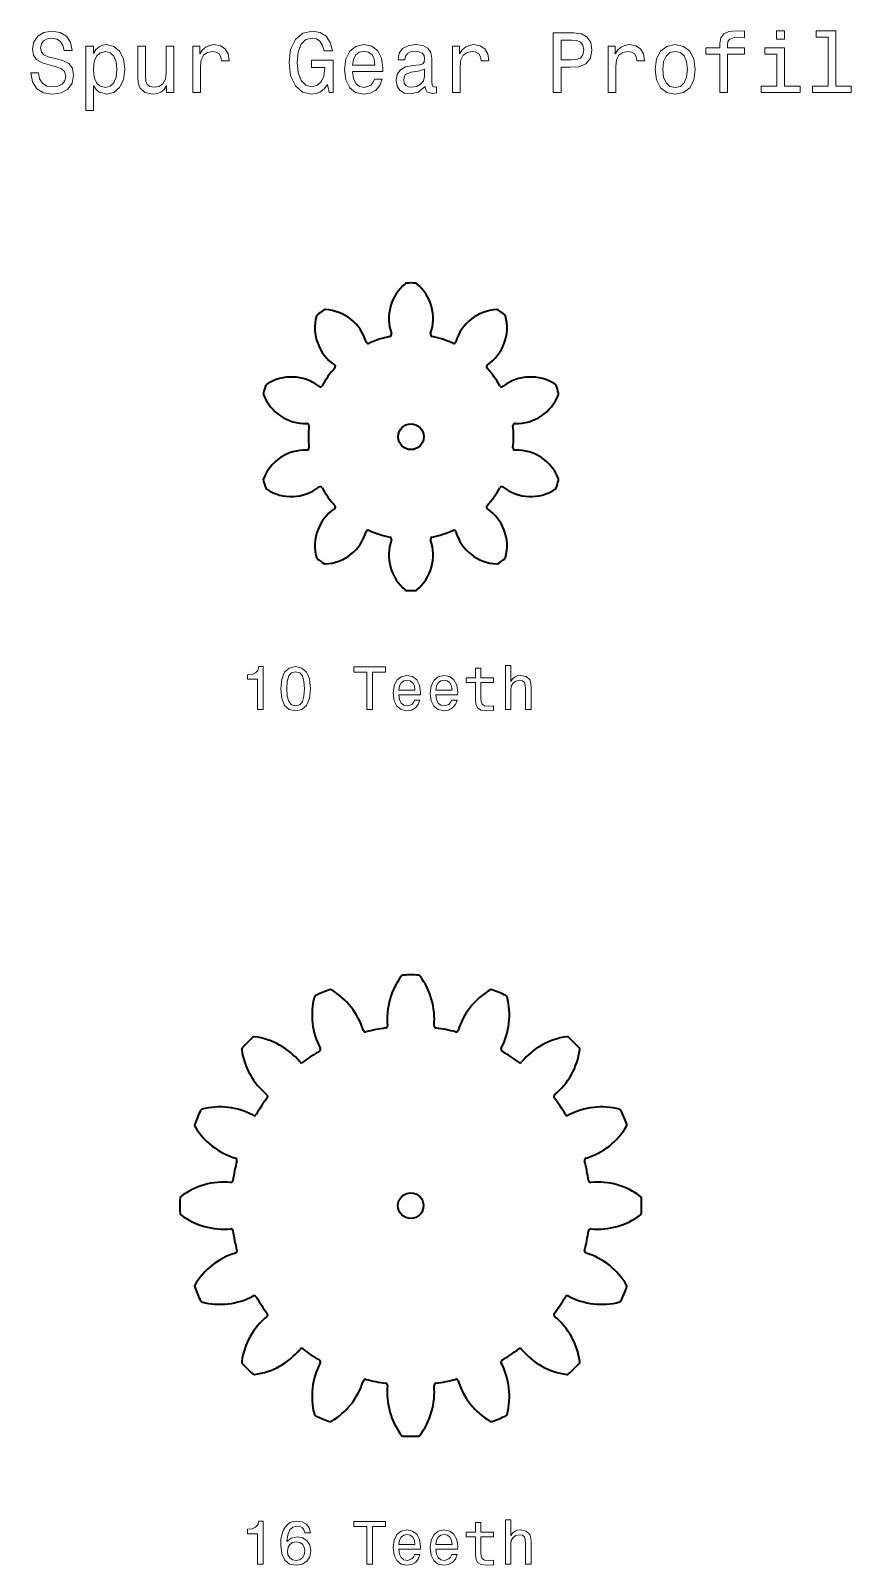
# Model space of a CAD drawing. Extents: x 19 to 524, y 31 to 391.
# Drawn here: x 19.3 to 211.3, y 31.3 to 390.5 of the extents above; entities that cross this region are included whole.
import ezdxf

# ---------------------------------------------------------------- set-up
doc = ezdxf.new("R2010")
doc.units = 0

msp = doc.modelspace()

# ---------------------------------------------------------------- linework, layer by layer
at = {"color": 7, "lineweight": 13}
for points in [[(21.168875, 380.650543), (19.333141, 380.650543), (19.736599, 378.512207), (20.745245, 376.938721), (22.298557, 375.990601), (24.396542, 375.647675), (26.47435, 375.970428), (28.027664, 376.858032), (29.016138, 378.249969), (29.37925, 380.085693), (29.076656, 381.739868), (28.229393, 382.809052), (26.857635, 383.515106), (25.0219, 384.039581), (23.448414, 384.422882), (22.419596, 384.866669), (21.834581, 385.512207), (21.653025, 386.520874), (21.834581, 387.42865), (22.359077, 388.114532), (23.165993, 388.578491), (24.275503, 388.739868), (25.405186, 388.538147), (26.292795, 387.993469), (26.87781, 387.085693), (27.160229, 385.855164), (28.995964, 385.855164), (28.995964, 385.895508), (28.673199, 387.791748), (27.725071, 389.203857), (26.232277, 390.091461), (24.214985, 390.394043), (22.399424, 390.091461), (20.98732, 389.244202), (20.079538, 387.932953), (19.756771, 386.238434), (20.01902, 384.725464), (20.785591, 383.696655), (21.995964, 383.010773), (23.650143, 382.486267), (25.284149, 382.022308), (26.514698, 381.578491), (27.261093, 380.932953), (27.523342, 379.883972), (27.281267, 378.814819), (26.655907, 378.007904), (25.707781, 377.503571), (24.477234, 377.342194), (23.105474, 377.564087), (22.056484, 378.209625), (21.390778, 379.258606)], [(88.768303, 377.907013), (89.111237, 376.030945), (90.119888, 376.030945), (90.119888, 383.595795), (85.016136, 383.595795), (85.016136, 381.881104), (88.163116, 381.881104), (88.163116, 381.76004), (87.921036, 379.904144), (87.275505, 378.532379), (86.287033, 377.664948), (85.056488, 377.382538), (83.684731, 377.745636), (82.615562, 378.834991), (81.929688, 380.630371), (81.687607, 383.091461), (81.909515, 385.532379), (82.59539, 387.327789), (83.684731, 388.417114), (85.157349, 388.800385), (86.165993, 388.598663), (86.993088, 388.033813), (87.598274, 387.085693), (87.941208, 385.814819), (89.938332, 385.814819), (89.413834, 387.751404), (88.425362, 389.203857), (87.033432, 390.091461), (85.278389, 390.414246), (82.978676, 389.909912), (81.243805, 388.437286), (80.134293, 386.117401), (79.751007, 383.030945), (80.134293, 379.924316), (81.243805, 377.604431), (82.877808, 376.131805), (84.935448, 375.647675), (86.085304, 375.809052), (87.11412, 376.212494), (88.001732, 376.918549)], [(141.540619, 376.030945), (143.396545, 376.030945), (143.396545, 381.94162), (145.454163, 381.94162), (147.531982, 382.04248), (149.186157, 382.748535), (150.255325, 384.12027), (150.618439, 385.996368), (150.336014, 387.731232), (149.529099, 389.002136), (148.197693, 389.768707), (146.382126, 390.030945), (141.540619, 390.030945)], [(145.877808, 388.316254), (147.088181, 388.195221), (147.975784, 387.81192), (148.50029, 387.105865), (148.681839, 385.996368), (148.480118, 384.826324), (147.93544, 384.12027), (147.007492, 383.757172), (145.736603, 383.656311), (143.396545, 383.656311), (143.396545, 388.316254)], [(180.514679, 384.987732), (180.514679, 376.030945), (182.289902, 376.030945), (182.289902, 384.987732), (186.324478, 384.987732), (186.324478, 386.500671), (182.289902, 386.500671), (182.289902, 387.166382), (182.431107, 387.973297), (182.895081, 388.517975), (183.681824, 388.840729), (184.811508, 388.961792), (186.324478, 388.881104), (186.324478, 390.414246), (184.408051, 390.515106), (182.673187, 390.333527), (181.462814, 389.788879), (180.736588, 388.840729), (180.514679, 387.489166), (180.514679, 386.500671), (177.266846, 386.500671), (177.266846, 384.987732)], [(195.684708, 390.515106), (193.808624, 390.515106), (193.808624, 388.497803), (195.684708, 388.497803)], [(205.872025, 389.022308), (205.872025, 377.523743), (202.220734, 377.523743), (202.220734, 376.030945), (211.278366, 376.030945), (211.278366, 377.523743), (207.647247, 377.523743), (207.647247, 390.515106), (203.088165, 390.515106), (203.088165, 389.022308)], [(33.998848, 385.189453), (33.998848, 386.8638), (32.223633, 386.8638), (32.223633, 371.834991), (33.998848, 371.834991), (33.998848, 377.68512), (34.624207, 376.737), (35.330261, 376.111633), (37.105476, 375.647675), (38.799999, 376.030945), (40.131413, 377.180786), (40.998848, 378.996368), (41.321613, 381.457458), (40.998848, 383.898376), (40.131413, 385.713928), (38.799999, 386.843628), (37.105476, 387.24707), (36.137177, 387.126038), (35.310085, 386.742767), (34.604034, 386.097229)], [(36.802879, 377.241333), (35.612679, 377.503571), (34.745247, 378.310486), (34.200577, 379.621735), (34.01902, 381.457458), (34.200577, 383.27301), (34.745247, 384.584259), (35.612679, 385.371002), (36.802879, 385.653412), (37.89222, 385.371002), (38.759651, 384.564087), (39.304321, 383.252838), (39.50605, 381.457458), (39.304321, 379.641907), (38.759651, 378.310486), (37.89222, 377.503571)], [(52.820171, 386.8638), (51.044956, 386.8638), (51.044956, 380.610199), (50.843227, 379.157745), (50.258213, 378.108765), (49.350433, 377.463226), (48.160233, 377.261505), (47.212105, 377.422882), (46.606918, 377.907013), (46.263977, 378.7341), (46.183285, 379.904144), (46.183285, 386.8638), (44.40807, 386.8638), (44.40807, 379.742767), (44.46859, 378.310486), (44.851875, 377.12027), (46.021904, 376.030945), (47.897984, 375.647675), (48.906628, 375.788879), (49.774063, 376.151978), (50.520462, 376.777344), (51.125648, 377.68512), (51.125648, 376.030945), (52.820171, 376.030945)], [(57.278385, 376.030945), (59.053604, 376.030945), (59.053604, 382.22403), (59.235157, 383.716827), (59.779827, 384.78598), (60.667435, 385.431519), (61.857635, 385.653412), (62.745247, 385.512207), (63.41095, 385.108765), (63.814411, 384.422882), (63.95562, 383.494934), (65.751007, 383.494934), (65.508934, 385.128937), (64.843231, 386.29895), (63.733719, 387.005005), (62.220749, 387.24707), (61.191933, 387.085693), (60.304321, 386.682251), (59.517578, 385.996368), (58.89222, 385.06842), (58.89222, 386.8638), (57.278385, 386.8638)], [(94.598274, 380.932953), (101.699135, 380.932953), (101.719307, 381.76004), (101.396545, 384.079926), (100.508934, 385.814819), (99.096832, 386.8638), (97.220749, 387.24707), (95.385017, 386.843628), (93.972916, 385.713928), (93.065132, 383.878204), (92.742363, 381.457458), (93.04496, 378.976196), (93.952736, 377.160614), (95.344673, 376.030945), (97.160233, 375.647675), (98.733719, 375.909912), (100.024788, 376.595795), (100.972916, 377.68512), (101.517578, 379.137573), (99.762535, 379.137573), (99.399422, 378.330658), (98.874931, 377.725464), (97.382133, 377.241333), (96.232277, 377.463226), (95.364845, 378.169281), (94.800003, 379.319122), (94.598274, 380.872437)], [(94.598274, 382.425751), (94.820175, 383.817688), (95.364845, 384.846497), (96.191933, 385.471863), (97.281273, 385.693756), (98.350433, 385.471863), (99.177521, 384.846497), (99.681847, 383.817688), (99.863403, 382.425751)], [(111.624214, 377.443054), (111.624214, 377.382538), (111.725075, 376.696655), (112.027672, 376.212494), (113.298561, 375.829224), (114.287041, 375.990601), (114.287041, 377.362366), (113.863403, 377.301849), (113.298561, 377.564087), (113.197701, 378.371002), (113.197701, 383.979065), (112.955627, 385.411346), (112.249573, 386.419983), (111.019028, 387.025177), (109.284157, 387.24707), (107.58963, 387.005005), (106.338913, 386.319122), (105.55217, 385.249969), (105.289917, 383.83786), (105.289917, 383.716827), (106.883575, 383.716827), (107.024788, 384.564087), (107.46859, 385.169281), (108.194817, 385.532379), (109.22364, 385.673584), (110.212112, 385.572723), (110.918159, 385.270142), (111.341789, 384.745636), (111.483002, 384.019409), (111.402313, 383.17215), (111.079544, 382.748535), (110.272629, 382.546783), (108.759659, 382.385406), (107.024788, 382.022308), (105.794243, 381.37677), (105.068016, 380.368134), (104.846115, 378.875336), (105.047844, 377.543915), (105.673203, 376.55545), (106.681847, 375.930084), (108.073784, 375.708191), (109.94986, 376.131805)], [(117.998848, 376.030945), (119.774063, 376.030945), (119.774063, 382.22403), (119.95562, 383.716827), (120.50029, 384.78598), (121.387901, 385.431519), (122.578102, 385.653412), (123.465706, 385.512207), (124.131416, 385.108765), (124.534874, 384.422882), (124.676086, 383.494934), (126.471474, 383.494934), (126.229401, 385.128937), (125.56369, 386.29895), (124.454178, 387.005005), (122.941216, 387.24707), (121.912392, 387.085693), (121.024788, 386.682251), (120.238045, 385.996368), (119.612679, 385.06842), (119.612679, 386.8638), (117.998848, 386.8638)], [(154.431122, 376.030945), (156.206329, 376.030945), (156.206329, 382.22403), (156.387894, 383.716827), (156.932556, 384.78598), (157.82016, 385.431519), (159.010361, 385.653412), (159.89798, 385.512207), (160.563675, 385.108765), (160.967133, 384.422882), (161.108353, 383.494934), (162.903732, 383.494934), (162.661667, 385.128937), (161.995956, 386.29895), (160.886444, 387.005005), (159.373474, 387.24707), (158.344666, 387.085693), (157.457047, 386.682251), (156.670303, 385.996368), (156.044952, 385.06842), (156.044952, 386.8638), (154.431122, 386.8638)], [(165.38501, 381.437286), (165.707764, 378.976196), (166.635727, 377.160614), (168.108353, 376.030945), (170.085297, 375.647675), (172.042068, 376.030945), (173.514679, 377.140442), (174.442642, 378.956024), (174.785583, 381.437286), (174.442642, 383.898376), (173.514679, 385.7341), (172.042068, 386.843628), (170.085297, 387.24707), (168.108353, 386.843628), (166.635727, 385.713928), (165.707764, 383.898376)], [(167.200562, 381.457458), (167.382126, 383.27301), (167.94696, 384.584259), (168.854736, 385.391174), (170.085297, 385.673584), (171.29567, 385.391174), (172.203445, 384.604431), (172.768295, 383.27301), (172.970016, 381.457458), (172.768295, 379.621735), (172.203445, 378.290314), (171.29567, 377.483398), (170.085297, 377.221161), (168.854736, 377.483398), (167.94696, 378.290314), (167.382126, 379.621735)], [(195.624191, 377.523743), (195.624191, 386.500671), (191.065109, 386.500671), (191.065109, 384.987732), (193.848969, 384.987732), (193.848969, 377.523743), (190.21785, 377.523743), (190.21785, 376.030945), (199.295654, 376.030945), (199.295654, 377.523743)], [(111.422485, 379.823456), (111.180412, 378.774475), (110.534874, 377.967529), (109.566574, 377.443054), (108.376373, 377.261505), (107.609802, 377.362366), (107.065132, 377.68512), (106.722198, 378.249969), (106.62133, 379.036713), (106.702026, 379.742767), (107.024788, 380.24707), (108.315857, 380.81192), (109.94986, 381.053986), (111.422485, 381.538147)], [(72.361961, 231.581375), (73.673195, 231.581375), (73.673195, 241.653427), (72.693375, 241.653427), (72.434006, 240.77446), (71.915276, 240.183685), (71.122765, 239.83786), (70.027664, 239.72258), (70.027664, 238.699524), (72.361961, 238.699524)], [(77.823051, 236.466095), (78.039192, 234.203857), (78.716423, 232.590027), (79.797119, 231.610199), (81.295677, 231.293198), (82.779823, 231.610199), (83.860519, 232.590027), (84.523346, 234.203857), (84.753891, 236.466095), (84.523346, 238.713943), (84.249565, 239.607315), (83.860519, 240.342178), (82.779823, 241.322006), (81.295677, 241.653427), (79.797119, 241.322006), (78.716423, 240.327774), (78.039192, 238.713943)], [(97.981552, 231.581375), (99.307205, 231.581375), (99.307205, 240.371002), (102.333145, 240.371002), (102.333145, 241.581375), (94.941208, 241.581375), (94.941208, 240.371002), (97.981552, 240.371002)], [(123.38501, 237.979065), (123.38501, 234.102982), (123.471466, 232.84938), (123.874924, 231.984833), (124.681839, 231.480515), (126.05072, 231.307602), (127.549278, 231.379639), (127.549278, 232.474747), (126.454178, 232.38829), (125.459946, 232.503571), (124.926804, 232.8638), (124.696251, 233.468979), (124.653023, 234.319122), (124.653023, 237.979065), (127.549278, 237.979065), (127.549278, 239.059753), (124.653023, 239.059753), (124.653023, 241.322006), (123.38501, 241.322006), (123.38501, 239.059753), (121.194809, 239.059753), (121.194809, 237.979065)], [(130.35907, 231.581375), (131.62709, 231.581375), (131.62709, 236.048233), (131.756775, 237.071289), (132.174637, 237.820572), (132.823059, 238.281662), (133.687607, 238.454575), (134.379242, 238.310486), (134.811523, 237.921432), (135.027664, 237.27301), (135.099701, 236.408463), (135.099701, 231.581375), (136.367722, 231.581375), (136.367722, 236.667831), (136.310089, 237.690887), (136.05072, 238.541031), (135.200577, 239.319122), (133.874924, 239.592896), (133.154465, 239.492035), (132.534866, 239.218262), (132.016144, 238.78598), (131.62709, 238.195206), (131.62709, 241.9272), (130.35907, 241.9272)], [(79.206337, 236.466095), (79.321609, 238.20961), (79.681847, 239.463226), (80.330261, 240.19809), (81.295677, 240.457458), (82.246689, 240.19809), (82.895103, 239.463226), (83.255333, 238.20961), (83.370605, 236.466095), (83.255333, 234.708176), (82.895103, 233.454575), (82.246689, 232.719696), (81.295677, 232.474747), (80.330261, 232.719696), (79.681847, 233.454575), (79.321609, 234.708176)], [(105.445534, 235.082809), (110.517578, 235.082809), (110.531982, 235.673599), (110.301437, 237.330658), (109.667435, 238.569855), (108.658791, 239.319122), (107.318733, 239.592896), (106.007492, 239.304718), (104.998848, 238.497803), (104.350433, 237.186569), (104.119888, 235.457458), (104.336021, 233.68512), (104.984436, 232.38829), (105.978676, 231.581375), (107.275505, 231.307602), (108.399422, 231.494919), (109.321609, 231.984833), (109.998848, 232.762924), (110.387894, 233.8004), (109.134293, 233.8004), (108.874924, 233.22403), (108.50029, 232.791748), (107.434006, 232.445923), (106.612679, 232.604431), (105.993088, 233.108749), (105.58963, 233.930084), (105.445534, 235.039581)], [(105.445534, 236.149094), (105.604034, 237.143341), (105.993088, 237.878204), (106.583862, 238.32489), (107.361954, 238.483398), (108.125648, 238.32489), (108.716431, 237.878204), (109.07666, 237.143341), (109.206345, 236.149094)], [(114.119888, 235.082809), (119.191925, 235.082809), (119.206337, 235.673599), (118.975792, 237.330658), (118.341782, 238.569855), (117.333145, 239.319122), (115.993088, 239.592896), (114.681839, 239.304718), (113.673203, 238.497803), (113.02478, 237.186569), (112.794235, 235.457458), (113.010376, 233.68512), (113.658783, 232.38829), (114.65303, 231.581375), (115.94986, 231.307602), (117.073776, 231.494919), (117.995964, 231.984833), (118.673203, 232.762924), (119.062248, 233.8004), (117.80864, 233.8004), (117.549278, 233.22403), (117.174637, 232.791748), (116.108353, 232.445923), (115.287033, 232.604431), (114.667435, 233.108749), (114.263977, 233.930084), (114.119888, 235.039581)], [(114.119888, 236.149094), (114.278381, 237.143341), (114.667435, 237.878204), (115.258209, 238.32489), (116.036308, 238.483398), (116.800003, 238.32489), (117.390778, 237.878204), (117.751007, 237.143341), (117.880692, 236.149094)], [(72.361961, 31.58139), (73.673195, 31.58139), (73.673195, 41.653435), (72.693375, 41.653435), (72.434006, 40.774475), (71.915276, 40.183697), (71.122765, 39.837875), (70.027664, 39.722603), (70.027664, 38.699547), (72.361961, 38.699547)], [(84.753891, 38.886864), (84.480118, 40.054012), (83.846107, 40.918564), (82.86628, 41.466118), (81.598267, 41.653435), (80.748123, 41.552574), (80.01326, 41.278797), (79.364838, 40.832111), (78.817291, 40.198105), (78.38501, 39.405598), (78.068008, 38.440178), (77.86628, 37.301849), (77.808647, 36.019432), (78.039192, 33.97332), (78.745247, 32.48917), (79.883575, 31.5958), (81.439766, 31.293205), (82.837463, 31.552572), (83.903748, 32.229805), (84.59539, 33.296089), (84.840347, 34.650555), (84.59539, 36.019432), (83.932564, 37.071304), (82.909508, 37.734127), (81.641495, 37.964676), (80.272621, 37.676491), (79.249565, 36.855164), (79.465706, 38.440178), (79.926804, 39.578506), (80.632851, 40.255741), (81.612679, 40.48629), (82.333138, 40.371017), (82.880692, 40.06842), (83.240921, 39.564098), (83.428238, 38.886864)], [(97.981552, 31.58139), (99.307205, 31.58139), (99.307205, 40.371017), (102.333145, 40.371017), (102.333145, 41.58139), (94.941208, 41.58139), (94.941208, 40.371017), (97.981552, 40.371017)], [(105.445534, 35.082832), (110.517578, 35.082832), (110.531982, 35.673611), (110.301437, 37.330669), (109.667435, 38.569862), (108.658791, 39.319141), (107.318733, 39.592918), (106.007492, 39.304733), (104.998848, 38.497818), (104.350433, 37.186577), (104.119888, 35.45747), (104.336021, 33.685135), (104.984436, 32.388306), (105.978676, 31.58139), (107.275505, 31.307615), (108.399422, 31.494936), (109.321609, 31.984848), (109.998848, 32.762947), (110.387894, 33.800411), (109.134293, 33.800411), (108.874924, 33.224041), (108.50029, 32.791763), (107.434006, 32.445942), (106.612679, 32.604446), (105.993088, 33.108768), (105.58963, 33.930092), (105.445534, 35.039604)], [(114.119888, 35.082832), (119.191925, 35.082832), (119.206337, 35.673611), (118.975792, 37.330669), (118.341782, 38.569862), (117.333145, 39.319141), (115.993088, 39.592918), (114.681839, 39.304733), (113.673203, 38.497818), (113.02478, 37.186577), (112.794235, 35.45747), (113.010376, 33.685135), (113.658783, 32.388306), (114.65303, 31.58139), (115.94986, 31.307615), (117.073776, 31.494936), (117.995964, 31.984848), (118.673203, 32.762947), (119.062248, 33.800411), (117.80864, 33.800411), (117.549278, 33.224041), (117.174637, 32.791763), (116.108353, 32.445942), (115.287033, 32.604446), (114.667435, 33.108768), (114.263977, 33.930092), (114.119888, 35.039604)], [(123.38501, 37.979084), (123.38501, 34.103004), (123.471466, 32.849403), (123.874924, 31.984848), (124.681839, 31.480526), (126.05072, 31.307615), (127.549278, 31.379662), (127.549278, 32.474762), (126.454178, 32.388306), (125.459946, 32.503582), (124.926804, 32.863811), (124.696251, 33.468998), (124.653023, 34.319141), (124.653023, 37.979084), (127.549278, 37.979084), (127.549278, 39.059776), (124.653023, 39.059776), (124.653023, 41.322025), (123.38501, 41.322025), (123.38501, 39.059776), (121.194809, 39.059776), (121.194809, 37.979084)], [(130.35907, 31.58139), (131.62709, 31.58139), (131.62709, 36.048248), (131.756775, 37.071304), (132.174637, 37.820583), (132.823059, 38.281677), (133.687607, 38.45459), (134.379242, 38.310497), (134.811523, 37.921448), (135.027664, 37.273033), (135.099701, 36.408478), (135.099701, 31.58139), (136.367722, 31.58139), (136.367722, 36.667847), (136.310089, 37.690899), (136.05072, 38.541046), (135.200577, 39.319141), (133.874924, 39.592918), (133.154465, 39.492054), (132.534866, 39.218277), (132.016144, 38.786003), (131.62709, 38.195225), (131.62709, 41.927212), (130.35907, 41.927212)], [(83.44265, 34.636147), (83.284149, 33.728363), (82.880692, 33.03672), (82.232277, 32.575626), (81.425362, 32.431534), (80.575218, 32.575626), (79.926804, 33.022312), (79.508934, 33.713955), (79.37925, 34.621735), (79.523346, 35.515106), (79.926804, 36.192341), (80.589622, 36.624619), (81.482994, 36.783119), (82.261093, 36.624619), (82.880692, 36.206749), (83.284149, 35.529518)], [(105.445534, 36.149113), (105.604034, 37.143349), (105.993088, 37.87822), (106.583862, 38.324905), (107.361954, 38.483406), (108.125648, 38.324905), (108.716431, 37.87822), (109.07666, 37.143349), (109.206345, 36.149113)], [(114.119888, 36.149113), (114.278381, 37.143349), (114.667435, 37.87822), (115.258209, 38.324905), (116.036308, 38.483406), (116.800003, 38.324905), (117.390778, 37.87822), (117.751007, 37.143349), (117.880692, 36.149113)]]:
    msp.add_lwpolyline(points, close=True, dxfattribs=at)
at = {"color": 7, "lineweight": 35}
for centre in [(108.284149, 295.457458), (108.229744, 115.486671)]:
    msp.add_circle(centre, 3, dxfattribs=at)
for centre, radius, start, end in [((113.6632, 323.13031), 10.560604, 129.039007, 199.531877), ((107.326538, 330.94455), 0.5, 91.545736, 129.039007), ((108.284149, 295.457458), 36, 88.454262, 91.545736), ((109.24176, 330.94455), 0.5, 50.960994, 88.454262), ((102.905098, 323.13031), 10.560604, 340.468116, 50.960994), ((96.370209, 321.006989), 10.560604, 165.039008, 235.531878), ((86.650642, 323.604248), 0.5, 127.545737, 165.039008), ((108.284149, 295.457458), 36, 124.454257, 127.545737), ((88.200089, 324.72998), 0.5, 86.960992, 124.454257), ((87.666718, 314.683533), 10.560604, 16.468117, 86.960992), ((128.901581, 314.683533), 10.560604, 93.039006, 163.531886), ((120.19809, 321.006989), 10.560604, 304.468117, 14.960993), ((128.36821, 324.72998), 0.5, 55.545738, 93.039006), ((108.284149, 295.457458), 36, 52.454261, 55.545738), ((129.917664, 323.604248), 0.5, 14.960993, 52.454261), ((98.27359, 317.819), 0.5, 196.468114, 294.116555), ((108.284149, 295.457458), 24, 101.883439, 114.11656), ((103.239075, 319.432373), 0.5, 281.883441, 19.531884), ((113.329224, 319.432373), 0.5, 160.468123, 258.116561), ((108.284149, 295.457458), 24, 65.883445, 78.116559), ((118.294708, 317.819), 0.5, 245.88344, 343.531883), ((80.303497, 298.893036), 10.560604, 52.468116, 122.961), ((108.284149, 295.457458), 24, 137.883447, 150.116561), ((90.110489, 311.888153), 0.5, 317.883442, 55.531883), ((126.457809, 311.888153), 0.5, 124.468122, 222.116553), ((108.284149, 295.457458), 24, 29.883444, 42.116558), ((136.264801, 298.893036), 10.560604, 57.039005, 127.531885), ((74.238007, 305.512817), 0.5, 163.545738, 201.038999), ((108.284149, 295.457458), 36, 160.454258, 163.545738), ((74.829849, 307.33432), 0.5, 122.961, 160.454258), ((87.041649, 307.664276), 0.5, 232.468115, 330.116556), ((129.526642, 307.664276), 0.5, 209.883439, 307.531884), ((141.738449, 307.33432), 0.5, 19.545737, 57.039005), ((108.284149, 295.457458), 36, 16.454262, 19.545737), ((142.330292, 305.512817), 0.5, 338.960996, 16.454262), ((83.627937, 309.124634), 10.560604, 201.038999, 271.531886), ((132.940369, 309.124634), 10.560604, 268.468116, 338.960996), ((83.923622, 298.067963), 0.5, 353.883442, 91.531884), ((132.644684, 298.067963), 0.5, 88.468114, 186.116552), ((108.284149, 295.457458), 24, 173.883448, 186.116552), ((108.284149, 295.457458), 24, 353.883442, 6.116558), ((83.627937, 281.790283), 10.560604, 88.468114, 158.961001), ((83.923622, 292.846954), 0.5, 268.468116, 6.116558), ((132.644684, 292.846954), 0.5, 173.883448, 271.531886), ((132.940369, 281.790283), 10.560604, 21.039004, 91.531884), ((74.238007, 285.4021), 0.5, 158.961001, 196.454262), ((108.284149, 295.457458), 36, 196.454262, 199.545742), ((108.284149, 295.457458), 36, 340.454263, 343.545738), ((142.330292, 285.4021), 0.5, 343.545738, 21.039004), ((74.829849, 283.580597), 0.5, 199.545742, 237.039), ((80.303497, 292.021881), 10.560604, 237.039, 307.531884), ((87.041649, 283.250641), 0.5, 29.883444, 127.531885), ((108.284149, 295.457458), 24, 209.883439, 222.116553), ((108.284149, 295.457458), 24, 317.883442, 330.116556), ((129.526642, 283.250641), 0.5, 52.468116, 150.116561), ((136.264801, 292.021881), 10.560604, 232.468115, 302.960995), ((141.738449, 283.580597), 0.5, 302.960995, 340.454263), ((96.370209, 269.907928), 10.560604, 124.468122, 194.960992), ((90.110489, 279.026764), 0.5, 304.468117, 42.116558), ((126.457809, 279.026764), 0.5, 137.883447, 235.531878), ((120.19809, 269.907928), 10.560604, 345.039007, 55.531883), ((87.666718, 276.231384), 10.560604, 273.039008, 343.531883), ((98.27359, 273.095917), 0.5, 65.883445, 163.531886), ((108.284149, 295.457458), 24, 245.88344, 258.116561), ((108.284149, 295.457458), 24, 281.883441, 294.116555), ((118.294708, 273.095917), 0.5, 16.468117, 114.11656), ((128.901581, 276.231384), 10.560604, 196.468114, 266.960994), ((113.6632, 267.784607), 10.560604, 160.468123, 230.960993), ((103.239075, 271.482544), 0.5, 340.468116, 78.116559), ((102.905098, 267.784607), 10.560604, 309.039006, 19.531884), ((113.329224, 271.482544), 0.5, 101.883439, 199.531877), ((86.650642, 267.310669), 0.5, 194.960992, 232.454263), ((108.284149, 295.457458), 36, 232.454263, 235.545743), ((108.284149, 295.457458), 36, 304.454262, 307.545739), ((129.917664, 267.310669), 0.5, 307.545739, 345.039007), ((88.200089, 266.184937), 0.5, 235.545743, 273.039008), ((128.36821, 266.184937), 0.5, 266.960994, 304.454262), ((107.326538, 259.970367), 0.5, 230.960993, 268.454264), ((108.284149, 295.457458), 36, 268.454264, 271.545738), ((109.24176, 259.970367), 0.5, 271.545738, 309.039006), ((119.427902, 159.179749), 16.716967, 142.915684, 185.368005), ((106.490829, 168.958405), 0.5, 91.862616, 142.915684), ((108.229744, 115.486671), 54, 88.137383, 91.862616), ((109.968658, 168.958405), 0.5, 37.084311, 88.137383), ((97.031586, 159.179749), 16.716967, 354.632001, 37.084311), ((108.229744, 115.486671), 54, 110.637385, 114.362618), ((89.37355, 165.553558), 0.5, 59.58431, 110.637385), ((81.163383, 151.568451), 16.716967, 17.132001, 59.58431), ((135.296112, 151.568451), 16.716967, 120.415689, 162.868005), ((127.085938, 165.553558), 0.5, 69.36262, 120.415689), ((108.229744, 115.486671), 54, 65.63738, 69.36262), ((101.854874, 160.13916), 16.716967, 165.415693, 207.868), ((86.160446, 164.222656), 0.5, 114.362618, 165.415693), ((114.604614, 160.13916), 16.716967, 332.132, 14.584308), ((130.299042, 164.222656), 0.5, 14.584308, 65.63738), ((108.229744, 115.486671), 54, 133.13738, 136.86262), ((71.649124, 154.526489), 0.5, 82.084312, 133.13738), ((69.415787, 138.46405), 16.716967, 39.632002, 82.084312), ((97.616409, 156.640137), 0.5, 197.131995, 284.46127), ((108.229744, 115.486671), 42, 98.038732, 104.461268), ((102.286438, 157.569061), 0.5, 278.038727, 5.367999), ((114.17305, 157.569061), 0.5, 174.631995, 261.961268), ((108.229744, 115.486671), 42, 75.53873, 81.961273), ((118.843079, 156.640137), 0.5, 255.538732, 342.867999), ((147.043701, 138.46405), 16.716967, 97.915693, 140.367996), ((144.810364, 154.526489), 0.5, 46.862618, 97.915693), ((108.229744, 115.486671), 54, 43.137381, 46.862618), ((69.189919, 152.067291), 0.5, 136.86262, 187.915692), ((85.252365, 154.300629), 16.716967, 187.915692, 230.367996), ((108.229744, 115.486671), 42, 120.538728, 126.961264), ((86.634613, 152.091324), 0.5, 300.53873, 27.868), ((129.824875, 152.091324), 0.5, 152.132, 239.461272), ((108.229744, 115.486671), 42, 53.038731, 59.46127), ((131.207123, 154.300629), 16.716967, 309.631999, 352.084309), ((147.269562, 152.067291), 0.5, 352.084309, 43.137381), ((82.675552, 149.445953), 0.5, 219.632004, 306.961269), ((133.783936, 149.445953), 0.5, 233.038736, 320.367998), ((108.229744, 115.486671), 42, 143.038737, 149.461273), ((74.270454, 141.040863), 0.5, 323.038732, 50.368001), ((142.189026, 141.040863), 0.5, 129.632004, 216.961263), ((108.229744, 115.486671), 42, 30.538732, 36.961268), ((108.229744, 115.486671), 54, 155.637376, 159.362616), ((59.493759, 137.555969), 0.5, 104.584307, 155.637376), ((63.577263, 121.861542), 16.716967, 62.131997, 104.584307), ((71.625092, 137.081802), 0.5, 242.131999, 329.461268), ((144.834396, 137.081802), 0.5, 210.538727, 297.868003), ((152.882233, 121.861542), 16.716967, 75.415691, 117.868001), ((156.965729, 137.555969), 0.5, 24.362619, 75.415691), ((108.229744, 115.486671), 54, 20.637381, 24.362619), ((58.162849, 134.342865), 0.5, 159.362616, 210.415688), ((72.147957, 142.55304), 16.716967, 210.415688, 252.867998), ((144.311523, 142.55304), 16.716967, 287.132004, 329.58431), ((158.296631, 134.342865), 0.5, 329.58431, 20.637381), ((108.229744, 115.486671), 42, 165.538732, 171.961269), ((67.076286, 126.100006), 0.5, 345.538731, 72.867996), ((149.383209, 126.100006), 0.5, 107.132002, 194.461268), ((108.229744, 115.486671), 42, 8.038731, 14.461269), ((64.536674, 104.288513), 16.716967, 84.632, 127.084303), ((66.147354, 121.429977), 0.5, 264.632002, 351.961269), ((150.312134, 121.429977), 0.5, 188.038731, 275.368), ((151.922821, 104.288513), 16.716967, 52.915692, 95.367998), ((108.229744, 115.486671), 54, 178.137385, 181.862615), ((54.758011, 117.225586), 0.5, 127.084303, 178.137385), ((161.701477, 117.225586), 0.5, 1.862619, 52.915692), ((108.229744, 115.486671), 54, 358.137381, 1.862619), ((54.758011, 113.747757), 0.5, 181.862615, 232.915697), ((64.536674, 126.68483), 16.716967, 232.915697, 275.368), ((151.922821, 126.68483), 16.716967, 264.632002, 307.084308), ((161.701477, 113.747757), 0.5, 307.084308, 358.137381), ((66.147354, 109.543365), 0.5, 8.038731, 95.367998), ((108.229744, 115.486671), 42, 188.038731, 194.461268), ((108.229744, 115.486671), 42, 345.538731, 351.961269), ((150.312134, 109.543365), 0.5, 84.632, 171.961269), ((72.147957, 88.420311), 16.716967, 107.132002, 149.584312), ((67.076286, 104.873337), 0.5, 287.132004, 14.461269), ((149.383209, 104.873337), 0.5, 165.538732, 252.867998), ((144.311523, 88.420311), 16.716967, 30.41569, 72.867996), ((58.162849, 96.630478), 0.5, 149.584312, 200.637384), ((108.229744, 115.486671), 54, 200.637384, 204.362624), ((63.577263, 109.111801), 16.716967, 255.415693, 297.868003), ((71.625092, 93.891541), 0.5, 30.538732, 117.868001), ((108.229744, 115.486671), 42, 210.538727, 216.961263), ((108.229744, 115.486671), 42, 323.038732, 329.461268), ((144.834396, 93.891541), 0.5, 62.131997, 149.461273), ((152.882233, 109.111801), 16.716967, 242.131999, 284.584309), ((108.229744, 115.486671), 54, 335.637381, 339.362619), ((158.296631, 96.630478), 0.5, 339.362619, 30.41569), ((59.493759, 93.417374), 0.5, 204.362624, 255.415693), ((74.270454, 89.93248), 0.5, 309.631999, 36.961268), ((142.189026, 89.93248), 0.5, 143.038737, 230.367996), ((156.965729, 93.417374), 0.5, 284.584309, 335.637381), ((85.252365, 76.672714), 16.716967, 129.632004, 172.084308), ((131.207123, 76.672714), 16.716967, 7.915691, 50.368001), ((69.415787, 92.509293), 16.716967, 277.915688, 320.367998), ((82.675552, 81.527382), 0.5, 53.038731, 140.367996), ((108.229744, 115.486671), 42, 233.038736, 239.461272), ((86.634613, 78.882019), 0.5, 332.132, 59.46127), ((129.824875, 78.882019), 0.5, 120.538728, 207.868), ((108.229744, 115.486671), 42, 300.53873, 306.961269), ((133.783936, 81.527382), 0.5, 39.632002, 126.961264), ((147.043701, 92.509293), 16.716967, 219.632004, 262.084307), ((69.189919, 78.906052), 0.5, 172.084308, 223.13738), ((108.229744, 115.486671), 54, 223.13738, 226.86262), ((71.649124, 76.446846), 0.5, 226.86262, 277.915688), ((101.854874, 70.83419), 16.716967, 152.132, 194.584307), ((114.604614, 70.83419), 16.716967, 345.415692, 27.868), ((144.810364, 76.446846), 0.5, 262.084307, 313.137382), ((108.229744, 115.486671), 54, 313.137382, 316.862619), ((147.269562, 78.906052), 0.5, 316.862619, 7.915691), ((81.163383, 79.404884), 16.716967, 300.41569, 342.867999), ((97.616409, 74.333214), 0.5, 75.53873, 162.868005), ((108.229744, 115.486671), 42, 255.538732, 261.961268), ((102.286438, 73.404282), 0.5, 354.632001, 81.961273), ((119.427902, 71.793602), 16.716967, 174.631995, 217.084316), ((97.031586, 71.793602), 16.716967, 322.915689, 5.367999), ((114.17305, 73.404282), 0.5, 98.038732, 185.368005), ((108.229744, 115.486671), 42, 278.038727, 284.46127), ((118.843079, 74.333214), 0.5, 17.132001, 104.461268), ((135.296112, 79.404884), 16.716967, 197.131995, 239.584311), ((86.160446, 66.750687), 0.5, 194.584307, 245.637382), ((108.229744, 115.486671), 54, 245.637382, 249.362615), ((89.37355, 65.419777), 0.5, 249.362615, 300.41569), ((127.085938, 65.419777), 0.5, 239.584311, 290.63738), ((108.229744, 115.486671), 54, 290.63738, 294.36262), ((130.299042, 66.750687), 0.5, 294.36262, 345.415692), ((106.490829, 62.014938), 0.5, 217.084316, 268.137384), ((108.229744, 115.486671), 54, 268.137384, 271.862617), ((109.968658, 62.014938), 0.5, 271.862617, 322.915689)]:
    msp.add_arc(centre, radius, start, end, dxfattribs=at)

doc.saveas('drawing.dxf')
